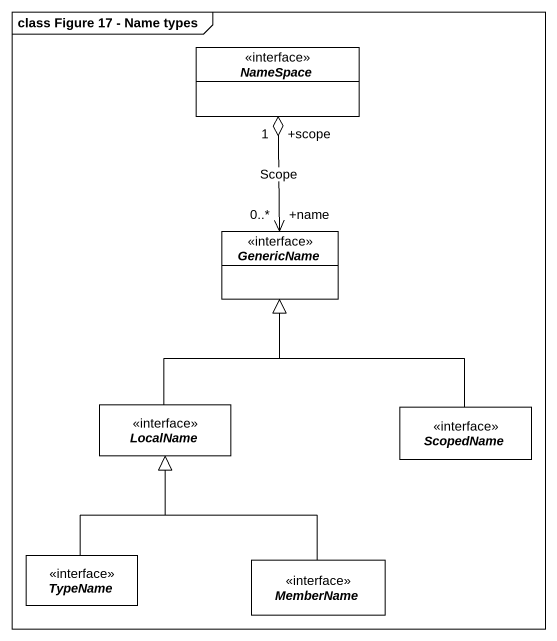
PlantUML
@startuml
mainframe class Figure 17 - Name types
hide circle
hide empty members
interface "NameSpace" as NameSpace_ #FFFFFF
interface GenericName #FFFFFF
interface LocalName #FFFFFF
interface ScopedName #FFFFFF
interface TypeName #FFFFFF
interface MemberName #FFFFFF
GenericName "+name\n0..*" <-up-o "+scope\n1" NameSpace_ : Scope
LocalName -up-|> GenericName
ScopedName -up-|> GenericName
TypeName -up-|> LocalName
MemberName -up-|> LocalName
@enduml
